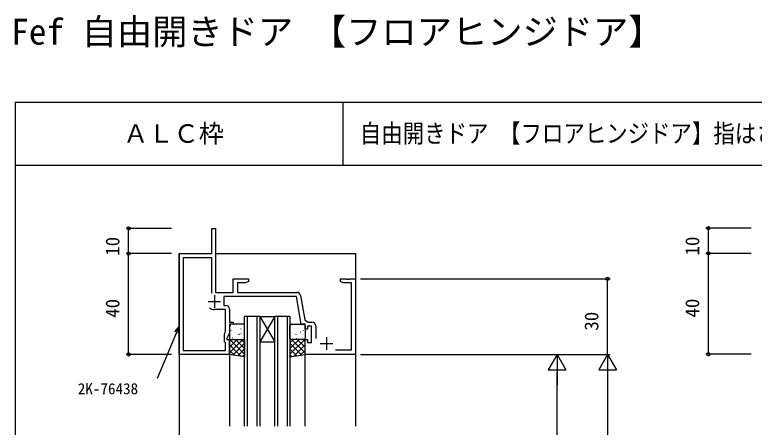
# Model space of a CAD drawing. Units: millimetres, scale not verified. Extents: x -437 to 438, y -344 to 341.
# Drawn here: x -436.9 to -143.5, y 177.4 to 341 of the extents above; entities that cross this region are included whole.
import ezdxf
from ezdxf.enums import TextEntityAlignment as Align

# ---------------------------------------------------------------- set-up
doc = ezdxf.new("R2010")
doc.units = ezdxf.units.MM
doc.header["$LTSCALE"] = 2
for name, color, linetype in [('0-1_USER1', 3, 'Continuous'), ('0-2_YKK_11', 7, 'Continuous'), ('0-3_YKK_12', 2, 'Continuous'), ('0-4_YKK_13', 4, 'Continuous'), ('0-6_YKK_D', 6, 'Continuous'), ('0-7_YKK_ZWAK', 7, 'Continuous')]:
    doc.layers.add(name, color=color, linetype=linetype)
doc.styles.add('ＭＳ ゴシック', font='')
doc.styles.get('ＭＳ ゴシック').set_extended_font_data('MS Gothic')

msp = doc.modelspace()

# ---------------------------------------------------------------- linework, layer by layer
at = {"layer": '0-2_YKK_11'}
for p, q in [((-357.7, 229.8), (-357.7, 224.8)), ((-360.2, 227.3), (-355.2, 227.3)), ((-317.47, 217.63), (-317.47, 212.6)), ((-313.2, 213.1), (-313.2, 208.1)), ((-315.7, 210.6), (-310.7, 210.6))]:
    msp.add_line(p, q, dxfattribs=at)
for points in [[(-351.7, 224.23), (-351.7, 219.1), (-350.2, 219.1), (-350.2, 218.3), (-351.7, 218.3), (-351.7, 214.945), (-352.7, 212.8), (-352.7, 212.3), (-351.7, 212.3), (-351.7, 206.3), (-371.7, 206.3), (-371.7, 246.3), (-358.7, 246.3), (-358.7, 256.3), (-357.2, 256.3), (-357.2, 230.93), (-350.2, 230.93), (-350.2, 236.3), (-344.2, 236.3), (-344.2, 235.3), (-345.291, 234.67), (-348.57, 234.67), (-348.57, 230.93), (-325.031, 230.93)], [(-358.7, 230.682), (-358.7, 244.67), (-370.07, 244.67), (-370.07, 207.93), (-353.33, 207.93), (-353.33, 210.93), (-353.7, 211.3), (-353.7, 214.512), (-353.33, 215.306), (-353.33, 224.1), (-357.7, 224.1)], [(-309.579, 208.1), (-303.33, 208.1), (-303.33, 234.67), (-306.609, 234.67), (-307.7, 235.3), (-307.7, 236.3), (-305.658, 236.3), (-305.475, 236.18), (-304.925, 236.18), (-304.742, 236.3), (-304.658, 236.3), (-304.475, 236.18), (-303.925, 236.18), (-303.742, 236.3), (-301.7, 236.3), (-301.7, 206.3), (-321.7, 206.3), (-321.7, 212.3), (-320.7, 212.3), (-320.7, 211.1), (-319.1, 211.1), (-319.1, 217.5), (-320.7, 217.5), (-320.7, 216.3), (-321.7, 216.3), (-321.7, 218.3), (-323.2, 218.3), (-325.14, 229.3), (-354, 229.3), (-354, 225.73), (-353.2, 225.73)], [(-323.553, 229.69), (-321.862, 220.1), (-320.477, 219.13), (-318.97, 219.13)]]:
    msp.add_lwpolyline(points, dxfattribs=at)
for centre, radius, start, end in [((-325.031, 229.43), 1.5, 10.00001, 89.99999), ((-357.7, 227.3), 3.2, 231.63348, 269.99999), ((-353.2, 224.23), 1.5, 0.00001, 89.99999), ((-318.97, 217.63), 1.5, 0.00001, 89.99999)]:
    msp.add_arc(centre, radius, start, end, dxfattribs=at)
at = {"layer": '0-3_YKK_12'}
for p, q in [((-371.7, 246.3), (-371.4, 246.3)), ((-371.7, 246.3), (-371.7, -93.7)), ((-357.2, 246.3), (-301.7, 246.3)), ((-301.7, 246.3), (-301.7, 177.8)), ((-345.7, 177.8), (-345.7, 221.3)), ((-339.7, 221.3), (-345.7, 221.3)), ((-344.7, 221.3), (-344.7, 177.8)), ((-340.7, 177.8), (-340.7, 221.3)), ((-339.7, 221.3), (-339.7, 177.8)), ((-339.7, 221.3), (-333.7, 221.3)), ((-339.7, 221.3), (-333.7, 211.3)), ((-333.7, 221.3), (-339.7, 211.3)), ((-333.7, 177.8), (-333.7, 221.3)), ((-327.7, 221.3), (-333.7, 221.3)), ((-332.7, 221.3), (-332.7, 177.8)), ((-328.7, 177.8), (-328.7, 221.3)), ((-327.7, 221.3), (-327.7, 177.8)), ((-339.7, 211.3), (-333.7, 211.3)), ((-351.7, 206.5), (-351.7, 177.8)), ((-321.7, 177.8), (-321.7, 206.5))]:
    msp.add_line(p, q, dxfattribs=at)
at = {"layer": '0-4_YKK_13'}
for p, q in [((-351.7, 217.8), (-351.7, 212.8)), ((-351.256, 217.736), (-351.212, 217.76)), ((-346.2, 218.3), (-351.2, 218.3)), ((-345.7, 212.8), (-345.7, 217.8)), ((-327.7, 212.8), (-327.7, 217.8)), ((-327.2, 218.3), (-322.2, 218.3)), ((-322.144, 217.736), (-322.188, 217.76)), ((-321.7, 217.8), (-321.7, 212.8)), ((-351.064, 215.792), (-351.017, 215.88)), ((-350.892, 214.377), (-350.885, 214.385)), ((-349.822, 215.112), (-349.778, 215.136)), ((-349.231, 217.002), (-349.187, 217.026)), ((-348.917, 216.582), (-348.911, 216.59)), ((-348.174, 214.267), (-348.128, 214.355)), ((-347.798, 214.378), (-347.754, 214.402)), ((-347.155, 216.57), (-347.111, 216.594)), ((-347.131, 214.562), (-347.125, 214.57)), ((-326.245, 216.57), (-326.289, 216.594)), ((-326.269, 214.562), (-326.275, 214.57)), ((-325.602, 214.378), (-325.646, 214.402)), ((-325.226, 214.267), (-325.272, 214.355)), ((-324.483, 216.582), (-324.489, 216.59)), ((-324.169, 217.002), (-324.213, 217.026)), ((-323.578, 215.112), (-323.622, 215.136)), ((-322.508, 214.377), (-322.515, 214.385)), ((-322.336, 215.792), (-322.383, 215.88)), ((-351.7, 211.456), (-350.856, 212.3)), ((-351.7, 209.211), (-348.611, 212.3)), ((-351.7, 206.966), (-346.366, 212.3)), ((-345.7, 206.398), (-351.602, 212.3)), ((-351.2, 212.3), (-346.2, 212.3)), ((-350.465, 212.921), (-350.422, 212.945)), ((-345.7, 208.643), (-349.357, 212.3)), ((-349.073, 212.395), (-349.066, 212.402)), ((-348.389, 212.488), (-348.345, 212.512)), ((-345.7, 210.888), (-347.112, 212.3)), ((-345.721, 213.946), (-345.7, 213.957)), ((-327.679, 213.946), (-327.7, 213.957)), ((-327.7, 210.888), (-326.288, 212.3)), ((-327.7, 208.643), (-324.043, 212.3)), ((-327.7, 206.398), (-321.798, 212.3)), ((-322.2, 212.3), (-327.2, 212.3)), ((-321.7, 206.966), (-327.034, 212.3)), ((-325.011, 212.488), (-325.055, 212.512)), ((-321.7, 209.211), (-324.789, 212.3)), ((-324.327, 212.395), (-324.334, 212.402)), ((-322.935, 212.921), (-322.978, 212.945)), ((-321.7, 211.456), (-322.544, 212.3)), ((-347.076, 205.529), (-351.7, 210.153)), ((-350.346, 206.074), (-345.7, 210.721)), ((-348.422, 205.754), (-345.7, 208.476)), ((-323.054, 206.074), (-327.7, 210.721)), ((-324.978, 205.754), (-327.7, 208.476)), ((-326.324, 205.529), (-321.7, 210.153)), ((-349.77, 205.978), (-351.7, 207.908)), ((-346.498, 205.433), (-345.7, 206.23)), ((-326.902, 205.433), (-327.7, 206.23)), ((-323.63, 205.978), (-321.7, 207.908))]:
    msp.add_line(p, q, dxfattribs=at)
for points in [[(-345.7, 205.3), (-351.7, 206.3), (-351.7, 212.3), (-345.7, 212.3)], [(-327.7, 205.3), (-321.7, 206.3), (-321.7, 212.3), (-327.7, 212.3)]]:
    msp.add_lwpolyline(points, close=True, dxfattribs=at)
for centre, start, end in [((-351.2, 217.8), 90, 180), ((-346.2, 217.8), 0, 90), ((-327.2, 217.8), 90, 180), ((-322.2, 217.8), 0, 90), ((-351.2, 212.8), 180, 270), ((-346.2, 212.8), 270, 0), ((-327.2, 212.8), 180, 270), ((-322.2, 212.8), 270, 0)]:
    msp.add_arc(centre, 0.5, start, end, dxfattribs=at)
at = {"layer": '0-6_YKK_D'}
for p, q in [((-374.7, 256.3), (-392.7, 256.3)), ((-391.7, 246.3), (-391.7, 256.3)), ((-144.7, 256.4), (-162.7, 256.4)), ((-161.7, 246.4), (-161.7, 256.4)), ((-374.7, 246.3), (-392.7, 246.3)), ((-374.7, 246.3), (-392.7, 246.3)), ((-391.7, 206.3), (-391.7, 246.3)), ((-144.7, 246.4), (-162.7, 246.4)), ((-144.7, 246.4), (-162.7, 246.4)), ((-161.7, 206.4), (-161.7, 246.4)), ((-299.7, 236.3), (-200.7, 236.3)), ((-201.7, 206.3), (-201.7, 236.3)), ((-374.7, 206.3), (-392.7, 206.3)), ((-299.7, 206.3), (-200.7, 206.3)), ((-298.7, 206.3), (-220.7, 206.3)), ((-298.7, 206.3), (-200.7, 206.3)), ((-221.7, 206.3), (-225.2, 200.238)), ((-221.7, 206.3), (-218.2, 200.238)), ((-221.7, 206.3), (-221.7, 194.176)), ((-201.7, 206.3), (-205.2, 200.238)), ((-201.7, 206.3), (-198.2, 200.238)), ((-201.7, 206.3), (-201.7, 194.176)), ((-144.7, 206.4), (-162.7, 206.4)), ((-225.2, 200.238), (-218.2, 200.238)), ((-205.2, 200.238), (-198.2, 200.238)), ((-221.7, 153.3), (-221.7, 199.3)), ((-201.7, 199.3), (-201.7, -236.7))]:
    msp.add_line(p, q, dxfattribs=at)
for points in [[(-371.7, 217.388), (-372.692, 215.039), (-380.385, 196.831)], [(-373.322, 215.304), (-371.7, 217.388), (-372.063, 214.773)]]:
    msp.add_lwpolyline(points, dxfattribs=at)
for centre in [(-391.7, 256.3), (-161.7, 256.4), (-391.7, 246.3), (-391.7, 246.3), (-161.7, 246.4), (-161.7, 246.4), (-201.7, 236.3), (-391.7, 206.3), (-161.7, 206.4)]:
    msp.add_circle(centre, 0.637, dxfattribs=at)
at = {"layer": '0-7_YKK_ZWAK'}
for p, q in [((-436.7, 306.3), (-436.7, -343.7)), ((438.3, 306.3), (-436.7, 306.3)), ((-306.7, 306.3), (-306.7, 281.3)), ((438.3, 281.3), (-436.7, 281.3))]:
    msp.add_line(p, q, dxfattribs=at)

# ---------------------------------------------------------------- texts
at = {"layer": '0-1_USER1', "style": 'ＭＳ ゴシック'}
for s, height, p in [('Fef 自由開きドア 【フロアヒンジドア】', 10.26, (-438.288, 326.118)), ('ＡＬＣ枠', 7.331, (-393.888, 288.073))]:
    msp.add_text(s, height=height, dxfattribs=at).set_placement(p, align=Align.BOTTOM_LEFT)
at = {"layer": '0-1_USER1', "style": 'ＭＳ ゴシック', "width": 0.85}
msp.add_text('自由開きドア 【フロアヒンジドア】指はさみ防止仕様 70見込 たてかまち110mm見付 枠：30ｍｍ溝幅 障子：35mm溝幅', height=7.331, dxfattribs=at).set_placement((-299.97, 288.13), align=Align.BOTTOM_LEFT)
at = {"layer": '0-6_YKK_D', "style": 'ＭＳ ゴシック'}
for s, p in [('10', (-393.7, 245.462)), ('10', (-163.7, 245.562)), ('40', (-393.7, 220.845)), ('40', (-163.7, 220.945)), ('30', (-203.7, 215.76))]:
    msp.add_text(s, height=5.499, rotation=90, dxfattribs=at).set_placement(p, align=Align.BOTTOM_LEFT)
msp.add_text('2K-76438', height=4.399, dxfattribs=at).set_placement((-411.879, 189.199), align=Align.BOTTOM_LEFT)

doc.saveas('drawing.dxf')
